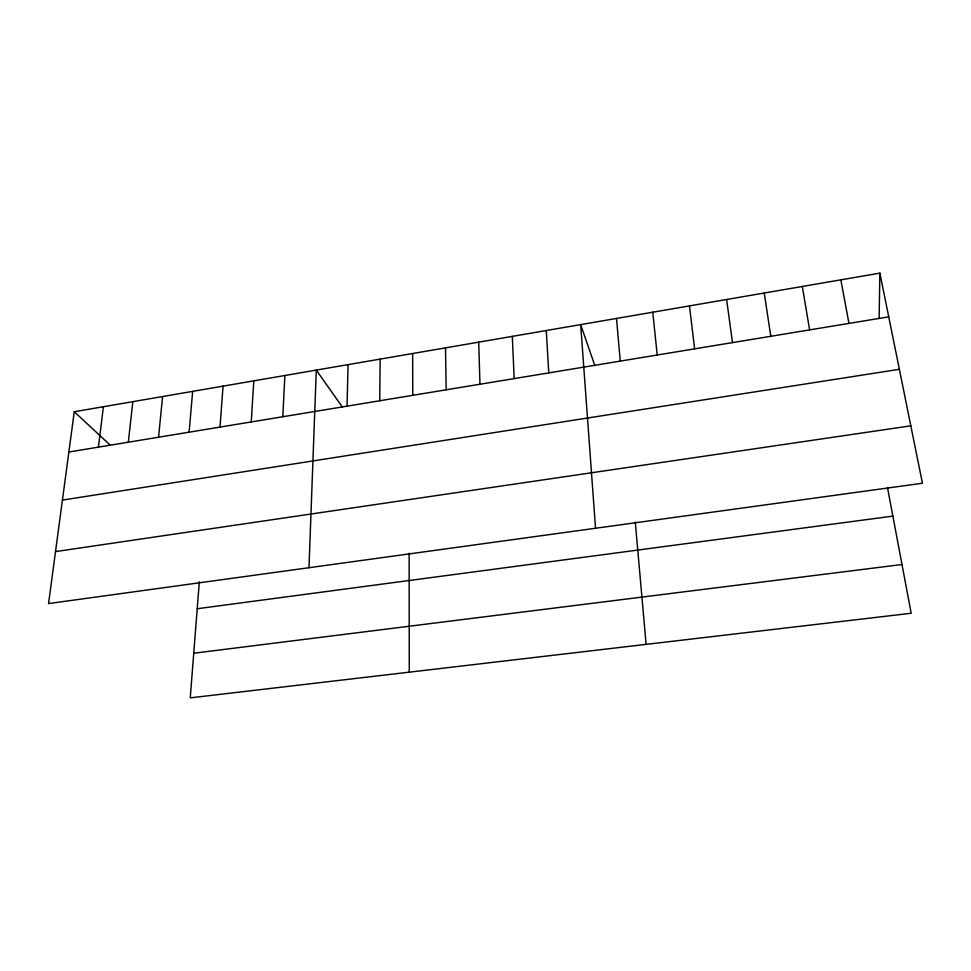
<?xml version="1.0" encoding="UTF-8"?>
<svg xmlns="http://www.w3.org/2000/svg" width="971" height="971" viewBox="0 0 971 971"><rect width="100%" height="100%" fill="white"/><g stroke="black" fill="none" stroke-linecap="round" stroke-linejoin="round"><path stroke-width="1.46" d="M379.722 400.768L380.171 359.1M879.107 318.488L879.884 273.13L74.257 411.74L48.55 603.574L922.45 483.242L879.884 273.13M347.06 406.145L348.043 364.635M308.984 567.719L316.279 370.097L342.338 406.983M282.816 416.741L284.867 375.498M251.234 421.948L253.795 380.85M220.004 427.094L223.063 386.13M199.334 581.726L190.255 697.87L911.186 613.259L887.494 487.648M189.114 432.192L192.659 391.362M158.552 437.229L162.582 396.544M128.33 442.206L132.821 401.654M98.435 447.133L103.387 406.728M68.856 452.013L888.732 316.849M62.423 500.089L899.364 369.296M55.517 551.589L910.81 425.82M197.222 608.732L892.871 516.111M193.739 653.24L901.998 564.515M74.257 411.74L110.051 445.009M594.871 365.703L580.67 324.605L595.539 528.26M840.85 279.842L848.933 323.404M802.313 286.469L809.62 329.885M764.238 293.024L770.804 336.294M726.624 299.493L732.474 342.605M689.471 305.889L694.605 348.856M652.767 312.201L657.209 355.022M635.277 522.034L646.103 644.368M616.5 318.439L620.263 361.103M546.285 330.516L548.773 372.888M512.312 336.367L514.169 378.593M478.715 342.144L479.977 384.237M445.495 347.861L446.175 389.808M412.651 353.517L412.76 395.318M409.131 553.203L409.264 672.163"/></g></svg>
